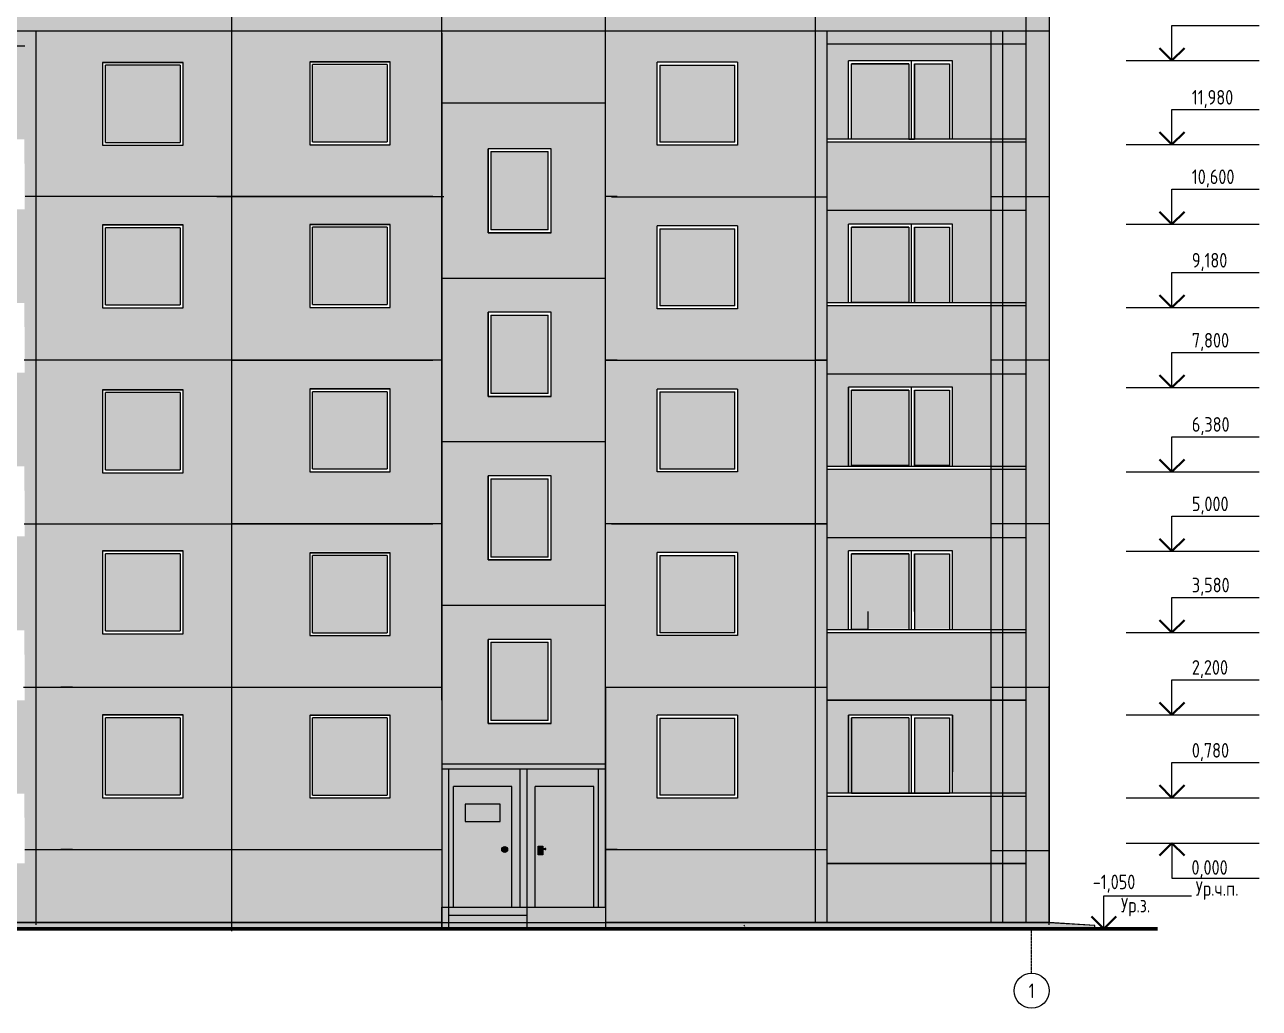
# Model space of a CAD drawing. Header units: millimetres. Extents: x 83035 to 329678, y -103769 to 22061.
# Drawn here: x 192997 to 214143, y -3575 to 13264 of the extents above; entities that cross this region are included whole.
import ezdxf

# ---------------------------------------------------------------- set-up
doc = ezdxf.new("R2010")
doc.units = ezdxf.units.MM
doc.header["$LTSCALE"] = 10
doc.linetypes.add('CENTER', pattern=[50.8, 31.75, -6.35, 6.35, -6.35])
for name, color, linetype, lineweight in [('Осевой', 4, 'CENTER', 30), ('Основной', 5, 'Continuous', 60), ('Отмывка', 5, 'Continuous', 20), ('Размерный', 3, 'Continuous', 30), ('Разрез', 5, 'Continuous', 40), ('Разрез тонкий', 5, 'Continuous', 20), ('Символьный', 3, 'Continuous', 30), ('Текст разрез', 244, 'Continuous', 20), ('Фасад', 5, 'Continuous', 20)]:
    doc.layers.add(name, color=color, linetype=linetype, lineweight=lineweight)
doc.styles.add('2.5', font='', dxfattribs={"height": 250})
doc.styles.add('big 3.5', font='', dxfattribs={"height": 125})
doc.styles.get('2.5').set_extended_font_data('GOST type A')
doc.styles.get('big 3.5').set_extended_font_data('GOST type A')

# ---------------------------------------------------------------- blocks, each defined once
blk = doc.blocks.new('134')
at = {"layer": 'Осевой', "color": 0, "lineweight": 20, "ltscale": 0.05}
blk.add_line((-159685, -5050), (-159685, -4297), dxfattribs=at)
at = {"layer": 'Размерный', "color": 0, "lineweight": 20, "ltscale": 0.5}
blk.add_circle((-159685, -5350), 300, dxfattribs=at)
at = {"layer": 'Символьный', "color": 0, "lineweight": 20, "ltscale": 0.5, "insert": (-159685, -5350), "char_height": 250, "width": 223.29, "attachment_point": 5, "style": '2.5'}
blk.add_mtext('1', dxfattribs=at)

msp = doc.modelspace()

# ---------------------------------------------------------------- hatches: boundary and pattern name
at = {"layer": 'Основной', "ltscale": 500, "true_color": 0xf6cf31}
h = msp.add_hatch(color=40, dxfattribs=at)
h.set_gradient(color1=(250, 201, 5), color2=(251, 217, 80), one_color=1, tint=0.65, name='INVCURVED')
h.paths.add_polyline_path([(191676.545, 14477.072), (191288.244, 14477.072), (191288.244, 14164.203), (191676.545, 14164.203)], flags=16)
h.paths.add_polyline_path([(193194.905, -2108.702), (189750.964, -2108.702), (189750.691, 15558.298), (193194.905, 15558.298)])
h.paths.add_polyline_path([(189952.546, -1094.333), (192997.656, -1094.333), (192991.632, 100.484), (192378.603, 100.484), (192378.603, 1439.289), (190598.603, 1439.289), (190598.603, 100.484), (189955.333, 100.484)], flags=16)
h.paths.add_polyline_path([(189952.546, 1698.737), (192997.656, 1698.737), (192991.632, 2893.554), (192378.603, 2893.554), (192378.603, 4232.358), (190598.603, 4232.358), (190598.603, 2893.554), (189955.333, 2893.554)], flags=16)
h.paths.add_polyline_path([(189952.546, 4505.667), (192997.656, 4505.667), (192991.632, 5700.484), (192378.603, 5700.484), (192378.603, 7039.289), (190598.603, 7039.289), (190598.603, 5700.484), (189955.333, 5700.484)], flags=16)
h.paths.add_polyline_path([(189952.546, 7305.667), (192997.656, 7305.667), (192991.632, 8500.484), (192378.603, 8500.484), (192378.603, 9839.289), (190598.603, 9839.289), (190598.603, 8500.484), (189955.333, 8500.484)], flags=16)
h.paths.add_polyline_path([(189952.546, 10104.524), (192997.656, 10104.524), (192991.632, 11299.341), (192378.603, 11299.341), (192378.603, 12638.145), (190598.603, 12638.145), (190598.603, 11299.341), (189955.333, 11299.341)], flags=16)
edge = h.paths.add_edge_path()
edge.add_line((189947.888, 10094.289), (193198.564, 10094.289))
h = msp.add_hatch(color=40, dxfattribs=at)
h.set_gradient(color1=(250, 201, 5), color2=(251, 217, 80), one_color=1, tint=0.65, name='INVCURVED')
h.paths.add_polyline_path([(195011.829, 14477.072), (194623.528, 14477.072), (194623.528, 14164.203), (195011.829, 14164.203)], flags=16)
h.paths.add_polyline_path([(192996.323, 15557.592), (196341.786, 15557.592), (196342.939, -2108.702), (192996.323, -2108.702)])
h.paths.add_polyline_path([(195708.88, 11198.852), (195708.88, 12618.852), (194328.88, 12618.852), (194328.88, 11198.852)], flags=16)
h.paths.add_polyline_path([(194328.88, 9837.454), (195708.88, 9837.454), (195708.88, 8417.454), (194328.88, 8417.454)], flags=16)
h.paths.add_polyline_path([(194328.88, 7014.364), (195708.88, 7014.364), (195708.88, 5594.364), (194328.88, 5594.364)], flags=16)
h.paths.add_polyline_path([(195708.88, 2836.555), (195708.88, 4256.555), (194328.88, 4256.555), (194328.88, 2836.555)], flags=16)
h.paths.add_polyline_path([(194328.88, 1447.638), (195708.88, 1447.638), (195708.88, 27.638), (194328.88, 27.638)], flags=16)
h = msp.add_hatch(color=40, dxfattribs=at)
h.set_gradient(color1=(250, 201, 5), color2=(251, 217, 80), one_color=1, tint=0.65, name='INVCURVED')
h.paths.add_polyline_path([(205237.09, 14477.072), (204848.789, 14477.072), (204848.789, 14164.203), (205237.09, 14164.203)], flags=16)
h.paths.add_polyline_path([(206742.939, -2108.702), (202942.939, -2108.702), (202942.939, 602.638), (200142.939, 602.638), (200142.939, 15557.022), (206742.939, 15550.211)])
h.paths.add_polyline_path([(205207.538, 23.815), (203827.538, 23.815), (203827.538, 1443.815), (205207.538, 1443.815)], flags=16)
h.paths.add_polyline_path([(202012.939, 1300.638), (202012.939, 2740.638), (200932.939, 2740.638), (200932.939, 1300.638)], flags=16)
h.paths.add_polyline_path([(205207.538, 2804.994), (203827.538, 2804.994), (203827.538, 4224.994), (205207.538, 4224.994)], flags=16)
h.paths.add_polyline_path([(202012.939, 4100.638), (200932.939, 4100.638), (200932.939, 5540.638), (202012.939, 5540.638)], flags=16)
h.paths.add_polyline_path([(205207.538, 5605.904), (203827.538, 5605.904), (203827.538, 7025.904), (205207.538, 7025.904)], flags=16)
h.paths.add_polyline_path([(202012.939, 6900.638), (202012.939, 8340.638), (200932.939, 8340.638), (200932.939, 6900.638)], flags=16)
h.paths.add_polyline_path([(205207.538, 8398.431), (203827.538, 8398.431), (203827.538, 9818.431), (205207.538, 9818.431)], flags=16)
h.paths.add_polyline_path([(202012.939, 9700.638), (200932.939, 9700.638), (200932.939, 11140.638), (202012.939, 11140.638)], flags=16)
h.paths.add_polyline_path([(205207.538, 11202.518), (203827.538, 11202.518), (203827.538, 12622.518), (205207.538, 12622.518)], flags=16)
h = msp.add_hatch(color=40, dxfattribs=at)
h.set_gradient(color1=(250, 201, 5), color2=(251, 217, 80), one_color=1, tint=0.65, name='INVCURVED')
h.paths.add_polyline_path([(208637.09, 14477.072), (208248.789, 14477.072), (208248.789, 14164.203), (208637.09, 14164.203)], flags=16)
h.paths.add_polyline_path([(210545.668, -2108.702), (206742.939, -2108.702), (206742.939, 15550.211), (210542.939, 15558.298)])
h.paths.add_polyline_path([(210141.615, -1099.362), (210141.615, 106.833), (208887.464, 106.833), (208887.464, 1445.638), (207107.464, 1445.638), (207107.464, 106.833), (206742.939, 106.833), (206742.939, -1099.362)], flags=16)
h.paths.add_polyline_path([(206741.615, 1700.638), (210141.615, 1700.638), (210141.615, 2906.833), (208887.464, 2914.878), (208887.464, 4253.683), (207107.464, 4253.683), (207107.464, 2907.45), (206742.939, 2906.833)])
h.paths.add_polyline_path([(206742.939, 4480.638), (210141.615, 4480.638), (210141.615, 5706.833), (208887.464, 5717.084), (208887.464, 7055.888), (207107.464, 7055.888), (207107.464, 5717.084), (206742.939, 5706.833)], flags=16)
h.paths.add_polyline_path([(206742.939, 7280.638), (210141.615, 7280.638), (210141.615, 8506.833), (208887.464, 8510.438), (208887.464, 9849.242), (207107.464, 9849.242), (207107.464, 8510.438), (206742.939, 8506.833)], flags=16)
h.paths.add_polyline_path([(206742.939, 10080.638), (210141.615, 10080.638), (210141.615, 11306.833), (208887.464, 11306.833), (208887.464, 12642.54), (207107.464, 12642.54), (207107.464, 11306.833), (206742.939, 11306.833)], flags=16)
edge = h.paths.add_edge_path()
edge.add_line((210542.939, -2146.362), (210542.939, -859.362))
at = {"layer": 'Основной', "ltscale": 500}
h = msp.add_hatch(color=0, dxfattribs=at)
h.set_gradient(color1=(105, 56, 33), color2=(116, 62, 37), one_color=1, tint=0.3)
h.paths.add_polyline_path([(206738.497, 13156.476), (210137.173, 13156.476), (210137.173, 12938.298), (206738.497, 12938.298)])
h = msp.add_hatch(color=0, dxfattribs=at)
h.set_gradient(color1=(105, 56, 33), color2=(116, 62, 37), one_color=1, tint=0.3)
h.paths.add_polyline_path([(206742.939, 11243.369), (210141.615, 11243.369), (210141.615, 10093.368), (206742.939, 10093.368)])
h = msp.add_hatch(color=0, dxfattribs=at)
h.set_gradient(color1=(105, 56, 33), color2=(116, 62, 37), one_color=1, tint=0.3)
h.paths.add_polyline_path([(206742.939, 8441.39), (210141.615, 8441.39), (210141.615, 7291.389), (206742.939, 7291.389)])
h = msp.add_hatch(color=0, dxfattribs=at)
h.set_gradient(color1=(105, 56, 33), color2=(116, 62, 37), one_color=1, tint=0.3)
h.paths.add_polyline_path([(206742.939, 5643.319), (210141.615, 5643.319), (210141.615, 4493.317), (206742.939, 4493.317)])
h = msp.add_hatch(color=0, dxfattribs=at)
h.set_gradient(color1=(105, 56, 33), color2=(116, 62, 37), one_color=1, tint=0.3)
h.paths.add_polyline_path([(206742.939, 2844.519), (210141.615, 2844.519), (210141.615, 1694.517), (206742.939, 1694.517)])
h = msp.add_hatch(color=0, dxfattribs=at)
h.set_gradient(color1=(105, 56, 33), color2=(116, 62, 37), one_color=1, tint=0.3)
h.paths.add_polyline_path([(206742.939, 50.639), (210141.615, 50.639), (210141.615, -1099.362), (206742.939, -1099.362)])
at = {"layer": 'Фасад', "ltscale": 500, "true_color": 0xf6cf31}
h = msp.add_hatch(color=40, dxfattribs=at)
h.set_gradient(color1=(250, 201, 5), color2=(251, 217, 80), one_color=1, tint=0.65, name='INVCURVED')
h.paths.add_polyline_path([(197844.758, 14494.645), (198233.06, 14494.645), (198233.06, 14181.776), (197844.758, 14181.776)], flags=16)
h.paths.add_polyline_path([(196338.909, -2128.789), (200138.909, -2128.789), (200138.909, 15538.211), (196338.909, 15537.909)])
h.paths.add_polyline_path([(197874.311, 41.388), (199254.311, 41.388), (199254.311, 1461.388), (197874.311, 1461.388)], flags=16)
h.paths.add_polyline_path([(197874.311, 2822.567), (199254.311, 2822.567), (199254.311, 4242.567), (197874.311, 4242.567)], flags=16)
h.paths.add_polyline_path([(197874.311, 5623.477), (199254.311, 5623.477), (199254.311, 7043.477), (197874.311, 7043.477)], flags=16)
h.paths.add_polyline_path([(197874.311, 8416.005), (199254.311, 8416.005), (199254.311, 9836.005), (197874.311, 9836.005)], flags=16)
h.paths.add_polyline_path([(197874.311, 11220.091), (199254.311, 11220.091), (199254.311, 12640.091), (197874.311, 12640.091)], flags=16)
at = {"layer": 'Фасад', "ltscale": 500}
h = msp.add_hatch(color=0, dxfattribs=at)
h.set_gradient(color1=(250, 201, 5), color2=(190, 153, 4), rotation=150, centered=1, one_color=1, tint=0.38)
h.paths.add_polyline_path([(193196.083, 13156.476), (193196.083, -2108.757), (194195.982, -2109.016), (194198.396, 12152.642)])
h = msp.add_hatch(color=0, dxfattribs=at)
h.set_gradient(color1=(250, 201, 5), color2=(251, 217, 80), one_color=1, tint=0.65)
h.paths.add_polyline_path([(210542.939, -2108.702), (209550.788, -2107.561), (209550.788, 13156.476), (210541.496, 13156.476)])
h = msp.add_hatch(color=0, dxfattribs=at)
h.set_gradient(color1=(250, 201, 5), color2=(190, 153, 4), rotation=150, centered=1, one_color=1, tint=0.38)
h.paths.add_polyline_path([(209750.788, 13150.56), (210542.145, 12343.672), (210542.939, -2108.702), (209750.788, -2108.702)])
h = msp.add_hatch(color=0, dxfattribs=at)
h.set_gradient(color1=(250, 201, 5), color2=(190, 153, 4), rotation=150, centered=1, one_color=1, tint=0.38)
h.paths.add_polyline_path([(206742.939, 11311.19), (206742.939, 12904.994), (210141.615, 12904.994), (210141.615, 11676.479), (208887.464, 11676.479), (208887.464, 12649.994), (207107.464, 12649.994), (207107.464, 11311.19)])
h = msp.add_hatch(color=0, dxfattribs=at)
h.set_gradient(color1=(4, 202, 251), color2=(79, 218, 252), one_color=1, tint=0.65)
h.paths.add_polyline_path([(194372.6, 11256.873), (195652.6, 11256.873), (195652.6, 12576.873), (194372.6, 12576.873)])
h = msp.add_hatch(color=0, dxfattribs=at)
h.set_gradient(color1=(4, 202, 251), color2=(79, 218, 252), one_color=1, tint=0.65)
h.paths.add_polyline_path([(197928.084, 11249.599), (199208.084, 11249.599), (199208.084, 12569.599), (197928.084, 12569.599)])
h = msp.add_hatch(color=0, dxfattribs=at)
h.set_gradient(color1=(4, 202, 251), color2=(79, 218, 252), one_color=1, tint=0.65)
h.paths.add_polyline_path([(203877.538, 12572.088), (205157.538, 12572.088), (205157.538, 11252.088), (203877.538, 11252.088)])
h = msp.add_hatch(color=0, dxfattribs=at)
h.set_gradient(color1=(4, 202, 251), color2=(2, 117, 146), rotation=180, one_color=1, tint=0.29)
h.paths.add_polyline_path([(208837.464, 11606.073), (208237.464, 11606.073), (208237.464, 12593.545), (208837.464, 12593.545)])
h.paths.add_polyline_path([(208137.464, 12593.545), (208137.464, 11606.073), (207439.037, 11606.073), (207439.037, 11296.695), (207157.464, 11296.695), (207157.464, 12593.545)])
h = msp.add_hatch(color=0, dxfattribs=at)
h.set_gradient(color1=(4, 202, 251), color2=(79, 218, 252), one_color=1, tint=0.65)
h.paths.add_polyline_path([(208237.464, 12592.972), (208837.464, 12592.972), (208837.464, 11304.168), (208237.464, 11304.168)])
h.paths.add_polyline_path([(208137.464, 12592.972), (208137.464, 11304.168), (207157.464, 11304.168), (207157.464, 12592.972)])
h = msp.add_hatch(color=0, dxfattribs=at)
h.set_gradient(color1=(4, 202, 251), color2=(79, 218, 252), one_color=1, tint=0.65)
h.paths.add_polyline_path([(200982.939, 11092.45), (201962.939, 11092.45), (201962.939, 9752.45), (200982.939, 9752.45)])
h = msp.add_hatch(color=0, dxfattribs=at)
h.set_gradient(color1=(250, 201, 5), color2=(190, 153, 4), rotation=150, centered=1, one_color=1, tint=0.38)
h.paths.add_polyline_path([(206742.939, 8508.282), (206742.939, 10102.087), (210141.615, 10102.087), (210141.615, 8873.571), (208887.464, 8873.571), (208887.464, 9847.087), (207107.464, 9847.087), (207107.464, 8508.282)])
h = msp.add_hatch(color=0, dxfattribs=at)
h.set_gradient(color1=(4, 202, 251), color2=(79, 218, 252), one_color=1, tint=0.65)
h.paths.add_polyline_path([(194372.6, 8473.318), (195652.6, 8473.318), (195652.6, 9793.318), (194372.6, 9793.318)])
h = msp.add_hatch(color=0, dxfattribs=at)
h.set_gradient(color1=(4, 202, 251), color2=(79, 218, 252), one_color=1, tint=0.65)
h.paths.add_polyline_path([(197928.084, 8478.461), (199208.084, 8478.461), (199208.084, 9798.461), (197928.084, 9798.461)])
h = msp.add_hatch(color=0, dxfattribs=at)
h.set_gradient(color1=(4, 202, 251), color2=(79, 218, 252), one_color=1, tint=0.65)
h.paths.add_polyline_path([(203877.538, 9775.272), (205157.538, 9775.272), (205157.538, 8455.272), (203877.538, 8455.272)])
h = msp.add_hatch(color=0, dxfattribs=at)
h.set_gradient(color1=(4, 202, 251), color2=(2, 117, 146), rotation=180, one_color=1, tint=0.29)
h.paths.add_polyline_path([(208837.464, 8819.048), (208237.464, 8819.048), (208237.464, 9806.52), (208837.464, 9806.52)])
h.paths.add_polyline_path([(208137.464, 9806.52), (208137.464, 8819.048), (207439.037, 8819.048), (207439.037, 8509.671), (207157.464, 8509.671), (207157.464, 9806.52)])
h = msp.add_hatch(color=0, dxfattribs=at)
h.set_gradient(color1=(4, 202, 251), color2=(79, 218, 252), one_color=1, tint=0.65)
h.paths.add_polyline_path([(208237.464, 9793.892), (208837.464, 9793.892), (208837.464, 8505.087), (208237.464, 8505.087)])
h.paths.add_polyline_path([(208137.464, 9793.892), (208137.464, 8505.087), (207157.464, 8505.087), (207157.464, 9793.892)])
h = msp.add_hatch(color=0, dxfattribs=at)
h.set_gradient(color1=(4, 202, 251), color2=(79, 218, 252), one_color=1, tint=0.65)
h.paths.add_polyline_path([(200982.939, 8298.278), (201962.939, 8298.278), (201962.939, 6958.278), (200982.939, 6958.278)])
h = msp.add_hatch(color=0, dxfattribs=at)
h.set_gradient(color1=(250, 201, 5), color2=(190, 153, 4), rotation=150, centered=1, one_color=1, tint=0.38)
h.paths.add_polyline_path([(206742.939, 5717.089), (206742.939, 7310.893), (210141.615, 7310.893), (210141.615, 6082.378), (208887.464, 6082.378), (208887.464, 7055.893), (207107.464, 7055.893), (207107.464, 5717.089)])
h = msp.add_hatch(color=0, dxfattribs=at)
h.set_gradient(color1=(4, 202, 251), color2=(79, 218, 252), one_color=1, tint=0.65)
h.paths.add_polyline_path([(197928.084, 5666.131), (199208.084, 5666.131), (199208.084, 6986.131), (197928.084, 6986.131)])
h = msp.add_hatch(color=0, dxfattribs=at)
h.set_gradient(color1=(4, 202, 251), color2=(79, 218, 252), one_color=1, tint=0.65)
h.paths.add_polyline_path([(208237.464, 7005.713), (208837.464, 7005.713), (208837.464, 5716.909), (208237.464, 5716.909)])
h.paths.add_polyline_path([(208137.464, 7005.713), (208137.464, 5716.909), (207157.464, 5716.909), (207157.464, 7005.713)])
h = msp.add_hatch(color=0, dxfattribs=at)
h.set_gradient(color1=(4, 202, 251), color2=(2, 117, 146), rotation=180, one_color=1, tint=0.29)
h.paths.add_polyline_path([(208837.464, 6018.185), (208237.464, 6018.185), (208237.464, 7005.657), (208837.464, 7005.657)])
h.paths.add_polyline_path([(208137.464, 7005.657), (208137.464, 6018.185), (207439.037, 6018.185), (207439.037, 5708.808), (207157.464, 5708.808), (207157.464, 7005.657)])
h = msp.add_hatch(color=0, dxfattribs=at)
h.set_gradient(color1=(4, 202, 251), color2=(79, 218, 252), one_color=1, tint=0.65)
h.paths.add_polyline_path([(194372.6, 5639.576), (195652.6, 5639.576), (195652.6, 6959.576), (194372.6, 6959.576)])
h = msp.add_hatch(color=0, dxfattribs=at)
h.set_gradient(color1=(4, 202, 251), color2=(79, 218, 252), one_color=1, tint=0.65)
h.paths.add_polyline_path([(203877.538, 6970.823), (205157.538, 6970.823), (205157.538, 5650.823), (203877.538, 5650.823)])
h = msp.add_hatch(color=0, dxfattribs=at)
h.set_gradient(color1=(4, 202, 251), color2=(79, 218, 252), one_color=1, tint=0.65)
h.paths.add_polyline_path([(200982.939, 5497.091), (201962.939, 5497.091), (201962.939, 4157.091), (200982.939, 4157.091)])
h = msp.add_hatch(color=0, dxfattribs=at)
h.set_gradient(color1=(250, 201, 5), color2=(190, 153, 4), rotation=150, centered=1, one_color=1, tint=0.38)
h.paths.add_polyline_path([(206742.939, 2917.614), (206742.939, 4511.419), (210141.615, 4511.419), (210141.615, 3282.903), (208887.464, 3282.903), (208887.464, 4256.419), (207107.464, 4256.419), (207107.464, 2917.614)])
h = msp.add_hatch(color=0, dxfattribs=at)
h.set_gradient(color1=(4, 202, 251), color2=(79, 218, 252), one_color=1, tint=0.65)
h.paths.add_polyline_path([(194372.6, 2892.547), (195652.6, 2892.547), (195652.6, 4212.547), (194372.6, 4212.547)])
h = msp.add_hatch(color=0, dxfattribs=at)
h.set_gradient(color1=(4, 202, 251), color2=(79, 218, 252), one_color=1, tint=0.65)
h.paths.add_polyline_path([(197928.084, 2855.58), (199208.084, 2855.58), (199208.084, 4175.58), (197928.084, 4175.58)])
h = msp.add_hatch(color=0, dxfattribs=at)
h.set_gradient(color1=(4, 202, 251), color2=(79, 218, 252), one_color=1, tint=0.65)
h.paths.add_polyline_path([(203877.538, 4173.491), (205157.538, 4173.491), (205157.538, 2853.491), (203877.538, 2853.491)])
h = msp.add_hatch(color=0, dxfattribs=at)
h.set_gradient(color1=(4, 202, 251), color2=(79, 218, 252), one_color=1, tint=0.65)
h.paths.add_polyline_path([(208237.464, 4210.111), (208837.464, 4210.111), (208837.464, 2921.307), (208237.464, 2921.307)])
h.paths.add_polyline_path([(208137.464, 4210.111), (208137.464, 2921.307), (207157.464, 2921.307), (207157.464, 4210.111)])
h = msp.add_hatch(color=0, dxfattribs=at)
h.set_gradient(color1=(4, 202, 251), color2=(2, 117, 146), rotation=180, one_color=1, tint=0.29)
h.paths.add_polyline_path([(208837.464, 3216.211), (208237.464, 3216.211), (208237.464, 4203.683), (208837.464, 4203.683)])
h.paths.add_polyline_path([(208137.464, 4203.683), (208137.464, 3216.211), (207439.037, 3216.211), (207439.037, 2906.833), (207157.464, 2906.833), (207157.464, 4203.683)])
h = msp.add_hatch(color=0, dxfattribs=at)
h.set_gradient(color1=(4, 202, 251), color2=(79, 218, 252), one_color=1, tint=0.65)
h.paths.add_polyline_path([(200982.939, 2690.638), (201962.939, 2690.638), (201962.939, 1350.638), (200982.939, 1350.638)])
h = msp.add_hatch(color=0, dxfattribs=at)
h.set_gradient(color1=(250, 201, 5), color2=(190, 153, 4), rotation=150, centered=1, one_color=1, tint=0.38)
h.paths.add_polyline_path([(206742.939, 106.833), (206742.939, 1700.638), (210141.615, 1700.638), (210141.615, 472.122), (208887.464, 472.122), (208887.464, 1445.638), (207107.464, 1445.638), (207107.464, 106.833)])
h = msp.add_hatch(color=0, dxfattribs=at)
h.set_gradient(color1=(4, 202, 251), color2=(79, 218, 252), one_color=1, tint=0.65)
h.paths.add_polyline_path([(194372.6, 75.638), (195652.6, 75.638), (195652.6, 1395.638), (194372.6, 1395.638)])
h = msp.add_hatch(color=0, dxfattribs=at)
h.set_gradient(color1=(4, 202, 251), color2=(79, 218, 252), one_color=1, tint=0.65)
h.paths.add_polyline_path([(197928.084, 75.638), (199208.084, 75.638), (199208.084, 1395.638), (197928.084, 1395.638)])
h = msp.add_hatch(color=0, dxfattribs=at)
h.set_gradient(color1=(4, 202, 251), color2=(79, 218, 252), one_color=1, tint=0.65)
h.paths.add_polyline_path([(203877.538, 1393.815), (205157.538, 1393.815), (205157.538, 73.815), (203877.538, 73.815)])
h = msp.add_hatch(color=0, dxfattribs=at)
h.set_gradient(color1=(4, 202, 251), color2=(2, 117, 146), rotation=180, one_color=1, tint=0.29)
h.paths.add_polyline_path([(208837.464, 417.391), (208237.464, 417.391), (208237.464, 1404.863), (208837.464, 1404.863)])
h.paths.add_polyline_path([(208137.464, 1404.863), (208137.464, 417.391), (207439.037, 417.391), (207439.037, 108.013), (207157.464, 108.013), (207157.464, 1404.863)])
h = msp.add_hatch(color=0, dxfattribs=at)
h.set_gradient(color1=(4, 202, 251), color2=(79, 218, 252), one_color=1, tint=0.65)
h.paths.add_polyline_path([(208237.464, 1395.638), (208837.464, 1395.638), (208837.464, 106.833), (208237.464, 106.833)])
h.paths.add_polyline_path([(208137.464, 1395.638), (208137.464, 106.833), (207157.464, 106.833), (207157.464, 1395.638)])
h = msp.add_hatch(color=0, dxfattribs=at)
h.set_gradient(color1=(252, 117, 110), color2=(245, 17, 5), rotation=150, centered=1, one_color=1, tint=0.49)
h.paths.add_polyline_path([(200139.442, 597.37), (202939.331, 597.37), (202939.331, -1854.63), (202739.331, -1854.63), (202739.331, 215.37), (201739.331, 215.37), (201739.331, -1854.63), (201339.331, -1854.63), (201339.331, 215.37), (200339.331, 215.37), (200339.331, -1854.63), (200139.331, -1854.63)])
h = msp.add_hatch(color=0, dxfattribs=at)
h.set_gradient(color1=(250, 201, 5), color2=(190, 153, 4), rotation=150, centered=1, one_color=1, tint=0.38)
h.paths.add_polyline_path([(202933.825, 597.414), (203899.819, -379.035), (203899.819, -2151.586), (202933.825, -2151.586)])
h = msp.add_hatch(color=0, dxfattribs=at)
h.set_gradient(color1=(160, 11, 3), color2=(190, 13, 4), rotation=150, centered=1, one_color=1, tint=0.38)
h.paths.add_polyline_path([(201340.701, 212.407), (201340.701, -1857.593), (200340.701, -1857.593), (200340.701, 212.407)])
edge = h.paths.add_edge_path()
edge.add_line((200340.701, 212.407), (201340.701, 212.407))
h = msp.add_hatch(color=0, dxfattribs=at)
h.set_gradient(color1=(160, 11, 3), color2=(190, 13, 4), rotation=150, centered=1, one_color=1, tint=0.38)
h.paths.add_polyline_path([(202736.811, 217.877), (202736.811, -1852.123), (201736.811, -1852.123), (201736.811, 217.877)])
edge = h.paths.add_edge_path()
edge.add_line((201736.811, 217.877), (202736.811, 217.877))
at = {"layer": 'Фасад'}
h = msp.add_hatch(color=0, dxfattribs=at)
h.set_gradient(color1=(181, 186, 181), color2=(181, 186, 181), one_color=1, tint=0.72)
h.paths.add_polyline_path([(201168.107, -857.746, -1), (201268.107, -857.746, -1)])
h = msp.add_hatch(color=0, dxfattribs=at)
h.set_gradient(color1=(181, 186, 181), color2=(181, 186, 181), one_color=1, tint=0.72)
h.paths.add_polyline_path([(201830.939, -914.693), (201830.939, -926.061), (201834.939, -926.061), (201834.939, -914.693, 4.159956629)], flags=16)
h.paths.add_polyline_path([(201792.939, -799.362), (201872.939, -799.362), (201872.939, -837.976), (201815.742, -837.976, 0.414213562), (201810.742, -842.976), (201810.742, -852.746, 0.414213562), (201815.742, -857.746), (201872.939, -857.746), (201872.939, -949.362), (201792.939, -949.362)])
at = {"layer": 'Фасад', "ltscale": 500}
h = msp.add_hatch(color=0, dxfattribs=at)
h.set_gradient(color1=(250, 201, 5), color2=(190, 153, 4), rotation=150, centered=1, one_color=1, tint=0.38)
h.paths.add_polyline_path([(206742.939, -1099.362), (210141.615, -1099.362), (210141.615, -2108.702), (206742.939, -2108.702)])
h = msp.add_hatch(color=0, dxfattribs=at)
h.set_gradient(color1=(178, 177, 169), color2=(103, 101, 91), rotation=150, centered=1, one_color=1, tint=0.38)
h.paths.add_polyline_path([(200142.939, -1842.427), (202942.939, -1849.362), (202942.939, -2216.702), (200142.939, -2216.702)])
h = msp.add_hatch(color=0, dxfattribs=at)
h.set_gradient(color1=(130, 129, 125), color2=(99, 98, 95), rotation=150, centered=1, one_color=1, tint=0.38)
h.paths.add_polyline_path([(179533.493, -2108.702), (179533.493, -2216.702), (200142.939, -2216.702), (200142.939, -2108.702)])
h = msp.add_hatch(color=0, dxfattribs=at)
h.set_gradient(color1=(130, 129, 125), color2=(99, 98, 95), rotation=150, centered=1, one_color=1, tint=0.38)
h.paths.add_polyline_path([(211325.88, -2160.304), (210546.061, -2108.702), (202942.939, -2108.702), (202942.939, -2216.702), (211325.88, -2202.445)])

# ---------------------------------------------------------------- linework, layer by layer
at = {"layer": 'Основной', "color": 0}
msp.add_line((212399.109, -2216.702), (186833.493, -2216.702), dxfattribs=at)
at = {"layer": 'Отмывка', "color": 0}
msp.add_line((202942.939, 520.638), (200142.939, 520.638), dxfattribs=at)
at = {"layer": 'Разрез тонкий', "color": 0, "ltscale": 500}
msp.add_line((211481.103, -1650.092), (212981.103, -1650.092), dxfattribs=at)
at = {"layer": 'Символьный', "color": 0, "lineweight": 20}
for p, q in [((212646.969, 12649.912), (212646.969, 13249.912)), ((212646.969, 13249.912), (214142.908, 13249.912)), ((211862.846, 12649.912), (214142.908, 12649.912)), ((212646.969, 11209.912), (212646.969, 11809.912)), ((212646.969, 11809.912), (214142.908, 11809.912)), ((211862.846, 11209.912), (214142.908, 11209.912)), ((212646.969, 9849.909), (212646.969, 10449.909)), ((212646.969, 10449.909), (214142.908, 10449.909)), ((211862.846, 9849.909), (214142.908, 9849.909)), ((212646.969, 8419.909), (212646.969, 9019.909)), ((212646.969, 9019.909), (214142.908, 9019.909)), ((211862.846, 8419.909), (214142.908, 8419.909)), ((212646.969, 7049.905), (212646.969, 7649.905)), ((212646.969, 7649.905), (214142.908, 7649.905)), ((211862.846, 7049.905), (214142.908, 7049.905)), ((212646.969, 5609.905), (212646.969, 6209.905)), ((212646.969, 6209.905), (214142.908, 6209.905)), ((211862.846, 5609.905), (214142.908, 5609.905)), ((212646.969, 4249.91), (212646.969, 4849.91)), ((212646.969, 4849.91), (214142.908, 4849.91)), ((211862.846, 4249.91), (214142.908, 4249.91)), ((212646.969, 2859.91), (212646.969, 3459.91)), ((212646.969, 3459.91), (214142.908, 3459.91)), ((211862.846, 2859.91), (214142.908, 2859.91)), ((212646.969, 1449.91), (212646.969, 2049.91)), ((212646.969, 2049.91), (214142.908, 2049.91)), ((211862.846, 1449.91), (214142.908, 1449.91)), ((212646.969, 29.91), (212646.969, 629.91)), ((212646.969, 629.91), (214142.908, 629.91)), ((211862.846, 29.91), (214142.908, 29.91)), ((211862.846, -750.092), (214142.908, -750.092)), ((212646.969, -750.092), (212646.969, -1350.092)), ((212646.969, -1350.092), (214142.908, -1350.092)), ((211481.103, -2215.559), (211481.103, -1650.092))]:
    msp.add_line(p, q, dxfattribs=at)
at = {"layer": 'Символьный', "color": 0, "lineweight": 40}
for p, q in [((212646.969, 12649.912), (212434.837, 12862.044)), ((212646.969, 12649.912), (212859.101, 12862.044)), ((212646.969, 11209.912), (212434.837, 11422.044)), ((212646.969, 11209.912), (212859.101, 11422.044)), ((212646.969, 9849.909), (212434.837, 10062.041)), ((212646.969, 9849.909), (212859.101, 10062.041)), ((212646.969, 8419.909), (212434.837, 8632.041)), ((212646.969, 8419.909), (212859.101, 8632.041)), ((212646.969, 7049.905), (212434.837, 7262.037)), ((212646.969, 7049.905), (212859.101, 7262.037)), ((212646.969, 5609.905), (212434.837, 5822.037)), ((212646.969, 5609.905), (212859.101, 5822.037)), ((212646.969, 4249.91), (212434.837, 4462.042)), ((212646.969, 4249.91), (212859.101, 4462.042)), ((212646.969, 2859.91), (212434.837, 3072.042)), ((212646.969, 2859.91), (212859.101, 3072.042)), ((212646.969, 1449.91), (212434.837, 1662.042)), ((212646.969, 1449.91), (212859.101, 1662.042)), ((212646.969, 29.91), (212434.837, 242.042)), ((212646.969, 29.91), (212859.101, 242.042)), ((212646.969, -750.092), (212434.837, -962.224)), ((212646.969, -750.092), (212859.101, -962.224)), ((211481.103, -2217.015), (211268.971, -2004.883)), ((211481.103, -2217.015), (211693.235, -2004.883))]:
    msp.add_line(p, q, dxfattribs=at)
at = {"layer": 'Фасад', "color": 0}
for p, q in [((196543.925, 13122.638), (196543.925, 15639.66)), ((196543.925, 13122.638), (196543.925, 15639.66)), ((200142.939, 13120.638), (200142.939, 15557.022)), ((202942.939, 13120.638), (202942.939, 15520.638)), ((206542.939, 11306.833), (206542.939, 15519.22)), ((210542.939, 15559.042), (210542.939, 13120.638)), ((169146.822, 13156.476), (210541.496, 13156.476)), ((196542.939, 4720.638), (196542.939, 13116.154)), ((196543.925, -2252.362), (196543.925, 13122.638)), ((200142.939, 11306.833), (200142.939, 13120.638)), ((202942.939, 10320.638), (202942.939, 13120.638)), ((206742.939, -2108.702), (206742.939, 13156.476)), ((210141.615, 12932.047), (206741.615, 12932.047)), ((192999.179, 12894.289), (189955.25, 12894.289)), ((194328.88, 12618.852), (194328.88, 11198.852)), ((194328.88, 12618.852), (195708.88, 12618.852)), ((194378.88, 11248.852), (194378.88, 12568.852)), ((195658.88, 12568.852), (194378.88, 12568.852)), ((195658.88, 12568.852), (195658.88, 11248.852)), ((195708.88, 11198.852), (195708.88, 12618.852)), ((197878.084, 12629.554), (197878.084, 11209.554)), ((197878.084, 12629.554), (199258.084, 12629.554)), ((197928.084, 11259.554), (197928.084, 12579.554)), ((199208.084, 12579.554), (197928.084, 12579.554)), ((199208.084, 12579.554), (199208.084, 11259.554)), ((199258.084, 11209.554), (199258.084, 12629.554)), ((203827.538, 11202.518), (203827.538, 12622.518)), ((205207.538, 12622.518), (203827.538, 12622.518)), ((203877.538, 12572.518), (205157.538, 12572.518)), ((203877.538, 12572.518), (203877.538, 11252.518)), ((205157.538, 11252.518), (205157.538, 12572.518)), ((205207.538, 12622.518), (205207.538, 11202.518)), ((207107.464, 11303.736), (207107.464, 12642.54)), ((208887.464, 12642.54), (207107.464, 12642.54)), ((207157.464, 11303.736), (207157.464, 12592.54)), ((208137.464, 12592.54), (207157.464, 12592.54)), ((208137.464, 12592.54), (208137.464, 11303.736)), ((208187.464, 11408.736), (208187.464, 12642.54)), ((208187.464, 11303.736), (208187.464, 12642.54)), ((208237.464, 12592.54), (208837.464, 12592.54)), ((208237.464, 12592.54), (208237.464, 11303.736)), ((208837.464, 12592.54), (208837.464, 11303.736)), ((208887.464, 11303.736), (208887.464, 12642.54)), ((201742.939, 11920.638), (200142.939, 11920.638)), ((202942.939, 11920.638), (201742.939, 11920.638)), ((194378.88, 11248.852), (195658.88, 11248.852)), ((197878.084, 11209.554), (199258.084, 11209.554)), ((197928.084, 11259.554), (199208.084, 11259.554)), ((200142.939, 10100.638), (200142.939, 11306.833)), ((205157.538, 11252.518), (203877.538, 11252.518)), ((206542.939, 10100.638), (206542.939, 11306.833)), ((206741.615, 11306.833), (210141.615, 11306.833)), ((210141.615, 11250.639), (206741.615, 11250.639)), ((194328.88, 11198.852), (195708.88, 11198.852)), ((202012.939, 11140.638), (200932.939, 11140.638)), ((200932.939, 9700.638), (200932.939, 11140.638)), ((200982.939, 11090.638), (200982.939, 9750.638)), ((200982.939, 11090.638), (201962.939, 11090.638)), ((201962.939, 9750.638), (201962.939, 11090.638)), ((202012.939, 9700.638), (202012.939, 11140.638)), ((205207.538, 11202.518), (203827.538, 11202.518)), ((196288.293, 10320.638), (200173.099, 10320.638)), ((200142.939, 8506.833), (200142.939, 10320.638)), ((203142.939, 10320.638), (202942.939, 10320.638)), ((202942.939, 7520.638), (202942.939, 10320.638)), ((206542.939, 8506.833), (206542.939, 10320.638)), ((206742.939, 7520.638), (206742.939, 10320.638)), ((210141.615, 10080.638), (206741.615, 10080.638)), ((194328.88, 9837.454), (194328.88, 8417.454)), ((194328.88, 9837.454), (195708.88, 9837.454)), ((194378.88, 8467.454), (194378.88, 9787.454)), ((195658.88, 9787.454), (194378.88, 9787.454)), ((195658.88, 9787.454), (195658.88, 8467.454)), ((195708.88, 8417.454), (195708.88, 9837.454)), ((197878.084, 9844.73), (197878.084, 8424.73)), ((197878.084, 9844.73), (199258.084, 9844.73)), ((197928.084, 8474.73), (197928.084, 9794.73)), ((199208.084, 9794.73), (197928.084, 9794.73)), ((199208.084, 9794.73), (199208.084, 8474.73)), ((199258.084, 8424.73), (199258.084, 9844.73)), ((201962.939, 9750.638), (200982.939, 9750.638)), ((203827.538, 8398.431), (203827.538, 9818.431)), ((205207.538, 9818.431), (203827.538, 9818.431)), ((203877.538, 9768.431), (205157.538, 9768.431)), ((203877.538, 9768.431), (203877.538, 8448.431)), ((205157.538, 8448.431), (205157.538, 9768.431)), ((205207.538, 9818.431), (205207.538, 8398.431)), ((207107.464, 8510.438), (207107.464, 9849.242)), ((208887.464, 9849.242), (207107.464, 9849.242)), ((207157.464, 8510.438), (207157.464, 9799.242)), ((208137.464, 9799.242), (207157.464, 9799.242)), ((208137.464, 9799.242), (208137.464, 8510.438)), ((208187.464, 8615.438), (208187.464, 9849.242)), ((208187.464, 8510.438), (208187.464, 9849.242)), ((208237.464, 9799.242), (208837.464, 9799.242)), ((208237.464, 9799.242), (208237.464, 8510.438)), ((208837.464, 9799.242), (208837.464, 8510.438)), ((208887.464, 8510.438), (208887.464, 9849.242)), ((202012.939, 9700.638), (200932.939, 9700.638)), ((202942.939, 8920.638), (200142.939, 8920.638)), ((194378.88, 8467.454), (195658.88, 8467.454)), ((196542.939, 7300.638), (196542.939, 8506.833)), ((197928.084, 8474.73), (199208.084, 8474.73)), ((200142.939, 7300.638), (200142.939, 8506.833)), ((206542.939, 7300.638), (206542.939, 8506.833)), ((206741.615, 8506.833), (210141.615, 8506.833)), ((194328.88, 8417.454), (195708.88, 8417.454)), ((197878.084, 8424.73), (199258.084, 8424.73)), ((202012.939, 8340.638), (200932.939, 8340.638)), ((200932.939, 6900.638), (200932.939, 8340.638)), ((200982.939, 8290.638), (200982.939, 6950.638)), ((200982.939, 8290.638), (201962.939, 8290.638)), ((201962.939, 8290.638), (201962.939, 8290.638)), ((201962.939, 6950.638), (201962.939, 8290.638)), ((202012.939, 6900.638), (202012.939, 8340.638)), ((205207.538, 8398.431), (203827.538, 8398.431)), ((205157.538, 8448.431), (203877.538, 8448.431)), ((210141.615, 8450.639), (206741.615, 8450.639)), ((196540.452, 7520.638), (199988.293, 7520.638)), ((196542.939, 5706.833), (196542.939, 7520.638)), ((200142.939, 7520.638), (199942.939, 7520.638)), ((200142.939, 5706.833), (200142.939, 7520.638)), ((203142.939, 7520.638), (202942.939, 7520.638)), ((202942.939, 4720.638), (202942.939, 7520.638)), ((206742.939, 7520.638), (206542.939, 7520.638)), ((206542.939, 5706.833), (206542.939, 7520.638)), ((206742.939, 4720.638), (206742.939, 7520.638)), ((210141.615, 7280.638), (206741.615, 7280.638)), ((194328.88, 7014.364), (194328.88, 5594.364)), ((194328.88, 7014.364), (195708.88, 7014.364)), ((195708.88, 5594.364), (195708.88, 7014.364)), ((197878.084, 7031.136), (197878.084, 5611.136)), ((197878.084, 7031.136), (199258.084, 7031.136)), ((197928.084, 5661.136), (197928.084, 6981.136)), ((199208.084, 6981.136), (197928.084, 6981.136)), ((199208.084, 6981.136), (199208.084, 5661.136)), ((199258.084, 5611.136), (199258.084, 7031.136)), ((203827.538, 5605.904), (203827.538, 7025.904)), ((205207.538, 7025.904), (203827.538, 7025.904)), ((205207.538, 7025.904), (205207.538, 5605.904)), ((207107.464, 5717.084), (207107.464, 7055.888)), ((208887.464, 7055.888), (207107.464, 7055.888)), ((207157.464, 5717.084), (207157.464, 7005.888)), ((208137.464, 7005.888), (207157.464, 7005.888)), ((208137.464, 7005.888), (208137.464, 5717.084)), ((208187.464, 5822.084), (208187.464, 7055.888)), ((208187.464, 5717.084), (208187.464, 7055.888)), ((208237.464, 7005.888), (208837.464, 7005.888)), ((208237.464, 7005.888), (208237.464, 5717.084)), ((208837.464, 7005.888), (208837.464, 5717.084)), ((208887.464, 5717.084), (208887.464, 7055.888)), ((194378.88, 5644.364), (194378.88, 6964.364)), ((195658.88, 6964.364), (194378.88, 6964.364)), ((195658.88, 6964.364), (195658.88, 5644.364)), ((202012.939, 6900.638), (200932.939, 6900.638)), ((201962.939, 6950.638), (200982.939, 6950.638)), ((203877.538, 6975.904), (205157.538, 6975.904)), ((203877.538, 6975.904), (203877.538, 5655.904)), ((205157.538, 5655.904), (205157.538, 6975.904)), ((202942.939, 6120.638), (200142.939, 6120.638)), ((194328.88, 5594.364), (195708.88, 5594.364)), ((194378.88, 5644.364), (195658.88, 5644.364)), ((196542.939, 4500.638), (196542.939, 5706.833)), ((197878.084, 5611.136), (199258.084, 5611.136)), ((197928.084, 5661.136), (199208.084, 5661.136)), ((200142.939, 4500.638), (200142.939, 5706.833)), ((202012.939, 5540.638), (200932.939, 5540.638)), ((200932.939, 4100.638), (200932.939, 5540.638)), ((202012.939, 4100.638), (202012.939, 5540.638)), ((205207.538, 5605.904), (203827.538, 5605.904)), ((205157.538, 5655.904), (203877.538, 5655.904)), ((206542.939, 4500.638), (206542.939, 5706.833)), ((206741.615, 5706.833), (210141.615, 5706.833)), ((210141.615, 5650.639), (206741.615, 5650.639)), ((200982.939, 5490.638), (200982.939, 4150.638)), ((200982.939, 5490.638), (201962.939, 5490.638)), ((201962.939, 4150.638), (201962.939, 5490.638)), ((192987.739, 4720.638), (199988.293, 4720.638)), ((196542.939, 2906.833), (196542.939, 4720.638)), ((196542.939, 1920.638), (196542.939, 4720.638)), ((200142.939, 4720.638), (199942.939, 4720.638)), ((200142.939, 2906.833), (200142.939, 4720.638)), ((203142.939, 4720.638), (202942.939, 4720.638)), ((202942.939, 1920.638), (202942.939, 4720.638)), ((206747.516, 4718.815), (203047.516, 4718.815)), ((206742.939, 4720.638), (206542.939, 4720.638)), ((206542.939, 2906.833), (206542.939, 4720.638)), ((206742.939, 1920.638), (206742.939, 4720.638)), ((210141.615, 4480.638), (206741.615, 4480.638)), ((194328.88, 4256.555), (194328.88, 2836.555)), ((194328.88, 4256.555), (195708.88, 4256.555)), ((195708.88, 2836.555), (195708.88, 4256.555)), ((207107.464, 2914.878), (207107.464, 4253.683)), ((208887.464, 4253.683), (207107.464, 4253.683)), ((208187.464, 3019.878), (208187.464, 4253.683)), ((208187.464, 2914.878), (208187.464, 4253.683)), ((208887.464, 2914.878), (208887.464, 4253.683)), ((194378.88, 2886.555), (194378.88, 4206.555)), ((195658.88, 4206.555), (194378.88, 4206.555)), ((195658.88, 4206.555), (195658.88, 2886.555)), ((197878.084, 4224.405), (197878.084, 2804.405)), ((197878.084, 4224.405), (199258.084, 4224.405)), ((197928.084, 2854.405), (197928.084, 4174.405)), ((199208.084, 4174.405), (197928.084, 4174.405)), ((199208.084, 4174.405), (199208.084, 2854.405)), ((199258.084, 2804.405), (199258.084, 4224.405)), ((202012.939, 4100.638), (200932.939, 4100.638)), ((201962.939, 4150.638), (200982.939, 4150.638)), ((203827.538, 2804.994), (203827.538, 4224.994)), ((205207.538, 4224.994), (203827.538, 4224.994)), ((203877.538, 4174.994), (205157.538, 4174.994)), ((203877.538, 4174.994), (203877.538, 2854.994)), ((205157.538, 2854.994), (205157.538, 4174.994)), ((205207.538, 4224.994), (205207.538, 2804.994)), ((207157.464, 2907.018), (207157.464, 4203.683)), ((208137.464, 4203.683), (207157.464, 4203.683)), ((208137.464, 4203.683), (208137.464, 2914.878)), ((208237.464, 4203.683), (208837.464, 4203.683)), ((208237.464, 4203.683), (208237.464, 2914.878)), ((208837.464, 4203.683), (208837.464, 2914.878)), ((202942.939, 3320.638), (200142.939, 3320.638)), ((194328.88, 2836.555), (195708.88, 2836.555)), ((194378.88, 2886.555), (195658.88, 2886.555)), ((196542.939, 1700.638), (196542.939, 2906.833)), ((197878.084, 2804.405), (199258.084, 2804.405)), ((197928.084, 2854.405), (199208.084, 2854.405)), ((200142.939, 1700.638), (200142.939, 2906.833)), ((205207.538, 2804.994), (203827.538, 2804.994)), ((205157.538, 2854.994), (203877.538, 2854.994)), ((206542.939, 1700.638), (206542.939, 2906.833)), ((206741.615, 2906.833), (210141.615, 2906.833)), ((210141.615, 2850.639), (206741.615, 2850.639)), ((200982.939, 2740.638), (200932.939, 2740.638)), ((200932.939, 1300.638), (200932.939, 2740.638)), ((202012.939, 2740.638), (200982.939, 2740.638)), ((200982.939, 2690.638), (200982.939, 1350.638)), ((200982.939, 2690.638), (201962.939, 2690.638)), ((201962.939, 1350.638), (201962.939, 2690.638)), ((202012.939, 1300.638), (202012.939, 2740.638)), ((193815.844, 1922.111), (193615.844, 1922.111)), ((196288.293, 1920.638), (199988.293, 1920.638)), ((196542.939, -2059.362), (196542.939, 1920.638)), ((200142.939, 1920.638), (200142.939, -2216.702)), ((202942.939, 1920.638), (202942.939, -2216.702)), ((206747.516, 1918.815), (202942.939, 1918.815)), ((210542.939, -859.362), (210542.939, 1940.638)), ((206542.939, -2111.299), (206542.939, 1790.638)), ((210141.615, 1700.638), (206742.939, 1700.638)), ((194328.88, 1447.638), (194328.88, 27.638)), ((194328.88, 1447.638), (195708.88, 1447.638)), ((194378.88, 77.638), (194378.88, 1397.638)), ((195658.88, 1397.638), (194378.88, 1397.638)), ((195658.88, 1397.638), (195658.88, 77.638)), ((195708.88, 27.638), (195708.88, 1447.638)), ((197878.084, 1445.638), (197878.084, 25.638)), ((197878.084, 1445.638), (199258.084, 1445.638)), ((197928.084, 75.638), (197928.084, 1395.638)), ((199208.084, 1395.638), (197928.084, 1395.638)), ((199208.084, 1395.638), (199208.084, 75.638)), ((199258.084, 25.638), (199258.084, 1445.638)), ((202012.939, 1300.638), (200932.939, 1300.638)), ((201962.939, 1350.638), (200982.939, 1350.638)), ((203827.538, 23.815), (203827.538, 1443.815)), ((205207.538, 1443.815), (203827.538, 1443.815)), ((203877.538, 1393.815), (205157.538, 1393.815)), ((203877.538, 1393.815), (203877.538, 73.815)), ((205157.538, 73.815), (205157.538, 1393.815)), ((205207.538, 1443.815), (205207.538, 23.815)), ((207107.464, 106.833), (207107.464, 1445.638)), ((208887.464, 1445.638), (207107.464, 1445.638)), ((207157.464, 106.833), (207157.464, 1395.638)), ((208137.464, 1395.638), (207157.464, 1395.638)), ((208137.464, 1395.638), (208137.464, 106.833)), ((208187.464, 211.833), (208187.464, 1445.638)), ((208187.464, 106.833), (208187.464, 1445.638)), ((208237.464, 1395.638), (208837.464, 1395.638)), ((208237.464, 1395.638), (208237.464, 106.833)), ((208837.464, 1395.638), (208837.464, 106.833)), ((208887.464, 106.833), (208887.464, 1445.638)), ((202942.939, 602.638), (200142.939, 602.638)), ((202942.939, 520.638), (200142.939, 520.638)), ((200262.939, -1849.362), (200262.939, 520.638)), ((201482.939, -1841.582), (201482.939, 520.638)), ((201602.939, -2216.629), (201602.939, 520.638)), ((202822.939, -1842.623), (202822.939, 520.638)), ((201342.939, 220.638), (200342.939, 220.638)), ((200342.939, -1849.362), (200342.939, 220.638)), ((201342.939, -1841.582), (201342.939, 220.638)), ((202742.939, 220.638), (201742.939, 220.638)), ((201742.939, -1841.582), (201742.939, 220.638)), ((202742.939, -1841.814), (202742.939, 220.638)), ((194328.88, 27.638), (195708.88, 27.638)), ((194378.88, 77.638), (195658.88, 77.638)), ((197878.084, 25.638), (199258.084, 25.638)), ((197928.084, 75.638), (199208.084, 75.638)), ((205207.538, 23.815), (203827.538, 23.815)), ((205157.538, 73.815), (203877.538, 73.815)), ((210141.615, 50.639), (206741.615, 50.639)), ((210141.615, 106.833), (206742.939, 106.833)), ((201142.939, -78.209), (200542.939, -78.209)), ((200542.939, -78.209), (200542.939, -378.209)), ((201142.939, -378.209), (201142.939, -78.209)), ((200542.939, -378.209), (201142.939, -378.209)), ((201792.939, -949.362), (201792.939, -799.362)), ((201792.939, -799.362), (201872.939, -799.362)), ((201810.742, -852.746), (201810.742, -842.976)), ((201815.742, -837.976), (201914.156, -837.976)), ((201872.939, -799.362), (201872.939, -837.976)), ((192997.18, -857.362), (200135.943, -857.362)), ((193815.844, -857.889), (193615.844, -857.889)), ((201872.939, -949.362), (201792.939, -949.362)), ((201914.92, -857.746), (201815.742, -857.746)), ((201830.939, -914.693), (201830.939, -926.061)), ((201834.939, -926.061), (201830.939, -926.061)), ((201834.939, -914.693), (201834.939, -926.061)), ((201872.939, -857.746), (201872.939, -949.362)), ((203142.939, -859.362), (202942.939, -859.362)), ((206747.516, -861.185), (202946.528, -861.185)), ((210542.939, -2146.362), (210542.939, -859.362)), ((210141.615, -1099.362), (206742.939, -1099.362)), ((211326.842, -2159.183), (210545.669, -2113.29)), ((211325.88, -2202.445), (211325.88, -2160.304))]:
    msp.add_line(p, q, dxfattribs=at)
at = {"layer": 'Фасад', "color": 0, "ltscale": 500}
for p, q in [((210141.615, 15561.961), (210141.615, -2108.702)), ((193194.905, -2146.362), (193194.905, 13156.476)), ((200142.939, 13120.638), (200142.939, 602.638)), ((202942.939, -1849.362), (202942.939, 13120.638)), ((209550.788, -2107.561), (209550.788, 13156.476)), ((209550.788, 13156.476), (210541.496, 13156.476)), ((209550.788, -2107.561), (209550.788, 13156.476)), ((209750.788, -2108.702), (209750.788, 13150.56)), ((209750.788, -2108.702), (209750.788, 13150.56)), ((210541.496, 13156.476), (210542.939, -2108.702)), ((195708.88, 12618.852), (194328.88, 12618.852)), ((194328.88, 12618.852), (194328.88, 11198.852)), ((195708.88, 11198.852), (195708.88, 12618.852)), ((207157.464, 11306.833), (207157.464, 12592.54)), ((207157.464, 12592.54), (208137.464, 12592.54)), ((208137.464, 12592.54), (208137.464, 11303.736)), ((208237.464, 11303.736), (208237.464, 12592.54)), ((208237.464, 12592.54), (208837.464, 12592.54)), ((208837.464, 12592.54), (208837.464, 11306.833)), ((210542.145, 12343.672), (210542.939, -2108.702)), ((208137.464, 11303.736), (207157.464, 11306.833)), ((208137.464, 11303.736), (208237.464, 11303.736)), ((194328.88, 11198.852), (195708.88, 11198.852)), ((202012.939, 11140.638), (200932.939, 11140.638)), ((200932.939, 11140.638), (200932.939, 9700.638)), ((202012.939, 9700.638), (202012.939, 11140.638)), ((199988.293, 10320.638), (193006.22, 10320.638)), ((203047.516, 10318.815), (205347.516, 10318.815)), ((205347.516, 10318.815), (206747.516, 10318.815)), ((210542.939, 10318.815), (209550.788, 10318.815)), ((195708.88, 9837.454), (194328.88, 9837.454)), ((194328.88, 9837.454), (194328.88, 8417.454)), ((195708.88, 8417.454), (195708.88, 9837.454)), ((207157.464, 8510.438), (207157.464, 9799.242)), ((207157.464, 9799.242), (208137.464, 9799.242)), ((208137.464, 9799.242), (208137.464, 8510.438)), ((208237.464, 8510.438), (208237.464, 9799.242)), ((208237.464, 9799.242), (208837.464, 9799.242)), ((208837.464, 9799.242), (208837.464, 8510.438)), ((200932.939, 9700.638), (202012.939, 9700.638)), ((202942.939, 8920.638), (200142.939, 8920.638)), ((208137.464, 8510.438), (207157.464, 8510.438)), ((208137.464, 8510.438), (208237.464, 8510.438)), ((194328.88, 8417.454), (195708.88, 8417.454)), ((202012.939, 8340.638), (200932.939, 8340.638)), ((200932.939, 8340.638), (200932.939, 6900.638)), ((202012.939, 6900.638), (202012.939, 8340.638)), ((199988.293, 7520.638), (192987.938, 7520.638)), ((202941.974, 7518.815), (206747.516, 7518.815)), ((210542.939, 7518.815), (209550.788, 7518.815)), ((195708.88, 7014.364), (194328.88, 7014.364)), ((194328.88, 7014.364), (194328.88, 5594.364)), ((195708.88, 5594.364), (195708.88, 7014.364)), ((207107.464, 7055.888), (207107.464, 5717.084)), ((207157.464, 5717.084), (207157.464, 7005.888)), ((207157.464, 7005.888), (208137.464, 7005.888)), ((208137.464, 7005.888), (208137.464, 5717.084)), ((208237.464, 7005.888), (208837.464, 7005.888)), ((208237.464, 5717.084), (208237.464, 7005.888)), ((208837.464, 7005.888), (208837.464, 5717.084)), ((200932.939, 6900.638), (202012.939, 6900.638)), ((208137.464, 5717.084), (207157.464, 5717.084)), ((208837.464, 5717.084), (208237.464, 5717.084)), ((194328.88, 5594.364), (195708.88, 5594.364)), ((202012.939, 5540.638), (200932.939, 5540.638)), ((200932.939, 5540.638), (200932.939, 4100.638)), ((202012.939, 4100.638), (202012.939, 5540.638)), ((199988.293, 4720.638), (196543.837, 4720.638)), ((203047.516, 4718.815), (206747.516, 4718.815)), ((210542.939, 4718.815), (209550.788, 4718.815)), ((195708.88, 4256.555), (194328.88, 4256.555)), ((194328.88, 4256.555), (194328.88, 2836.555)), ((195708.88, 2836.555), (195708.88, 4256.555)), ((200932.939, 4100.638), (202012.939, 4100.638)), ((207157.464, 4203.683), (208137.464, 4203.683)), ((207157.464, 2906.833), (207157.464, 4203.683)), ((208137.464, 4203.683), (208137.464, 3216.211)), ((208237.464, 3216.211), (208237.464, 4203.683)), ((208237.464, 4203.683), (208837.464, 4203.683)), ((208837.464, 4203.683), (208837.464, 3216.211)), ((207439.037, 3216.211), (207439.037, 2906.109)), ((194328.88, 2836.555), (195708.88, 2836.555)), ((207439.037, 2906.833), (207157.464, 2906.833)), ((202012.939, 2740.638), (200932.939, 2740.638)), ((200932.939, 2740.638), (200932.939, 1300.638)), ((202012.939, 1300.638), (202012.939, 2740.638)), ((192975.924, 1922.638), (196543.925, 1922.638)), ((196288.293, 1920.638), (200139.301, 1920.638)), ((206747.516, 1918.815), (203047.516, 1918.815)), ((206742.939, 1920.638), (206742.939, 1920.638)), ((210542.939, 1918.815), (209550.788, 1918.815)), ((206742.939, 106.833), (206742.939, 1700.638)), ((206742.939, 1700.638), (210141.615, 1700.638)), ((206742.939, 106.833), (206742.939, 1700.638)), ((210141.615, 1700.638), (210141.615, 472.122)), ((195708.88, 1447.638), (194328.88, 1447.638)), ((194328.88, 1447.638), (194328.88, 27.638)), ((195708.88, 27.638), (195708.88, 1447.638)), ((200932.939, 1300.638), (202012.939, 1300.638)), ((208887.464, 1445.638), (207107.464, 1445.638)), ((207107.464, 1445.638), (207107.464, 106.833)), ((208137.464, 1395.638), (207157.464, 1395.638)), ((207157.464, 1395.638), (207157.464, 106.833)), ((208237.464, 1395.638), (208837.464, 1395.638)), ((208887.464, 1445.638), (208887.464, 472.122)), ((194328.88, 27.638), (195708.88, 27.638)), ((207107.464, 106.833), (206742.939, 106.833)), ((207157.464, 106.833), (208137.464, 106.833)), ((208137.464, 106.833), (208237.464, 106.833)), ((208237.464, 106.833), (208837.464, 106.833)), ((210542.939, -881.185), (209550.788, -881.185)), ((206742.939, -1099.362), (206742.939, -1099.362)), ((206742.939, -1099.362), (210141.615, -1099.362)), ((206742.939, -2108.702), (206742.939, -1099.362)), ((210141.615, -1099.362), (210141.615, -2108.702)), ((200142.939, -1842.427), (202942.889, -1842.427)), ((200142.939, -1842.427), (202942.939, -1849.362)), ((200142.939, -2216.702), (200142.939, -1842.427)), ((200256.392, -1846.159), (200256.392, -2216.702)), ((202942.939, -1849.362), (202942.939, -2216.702)), ((179533.493, -2108.702), (210546.061, -2108.702)), ((200142.939, -2108.702), (179533.493, -2108.702)), ((200142.939, -2216.702), (200142.939, -2108.702)), ((200256.392, -1981.159), (201596.392, -1981.159)), ((202942.939, -2108.702), (202942.939, -2216.702)), ((210546.061, -2108.702), (202942.939, -2108.702)), ((202942.939, -2108.702), (202942.939, -2216.702)), ((210141.615, -2108.702), (206742.939, -2108.702)), ((209750.788, -2108.702), (210141.615, -2108.702)), ((210542.939, -2108.702), (209750.788, -2108.702)), ((211325.88, -2160.304), (210546.061, -2108.702)), ((179533.493, -2216.702), (200142.939, -2216.702)), ((202942.939, -2216.702), (200142.939, -2216.702)), ((202942.939, -2216.702), (211325.88, -2202.445)), ((211325.88, -2202.445), (211325.88, -2160.304))]:
    msp.add_line(p, q, dxfattribs=at)
for points in [[(199258.084, 12629.554), (197878.084, 12629.554), (197878.084, 11209.554), (199258.084, 11209.554)], [(199258.084, 9844.73), (197878.084, 9844.73), (197878.084, 8424.73), (199258.084, 8424.73)], [(199258.084, 7031.136), (197878.084, 7031.136), (197878.084, 5611.136), (199258.084, 5611.136)], [(199258.084, 4224.405), (197878.084, 4224.405), (197878.084, 2804.405), (199258.084, 2804.405)], [(199258.084, 1445.638), (197878.084, 1445.638), (197878.084, 25.638), (199258.084, 25.638)]]:
    msp.add_lwpolyline(points, close=True, dxfattribs=at)
at = {"layer": 'Фасад', "color": 0}
msp.add_circle((201218.107, -857.746), 50, dxfattribs=at)
for centre, radius, start, end in [((201815.742, -842.976), 5, 90, 180), ((201914.156, -847.976), 10, 0, 90), ((201815.742, -852.746), 5, 180, 270), ((201832.939, -910.773), 4.4, 297.0334077, 242.9665923), ((201914.538, -848.135), 9.619, 267.7241224, 0.942494), ((205313.493, -2174.561), 20, 0, 86.6377378)]:
    msp.add_arc(centre, radius, start, end, dxfattribs=at)

# ---------------------------------------------------------------- block references
at = {"layer": 'Разрез', "color": 0}
msp.add_blockref('134', (369928.66, 2074.666), dxfattribs=at)

# ---------------------------------------------------------------- texts
at = {"layer": 'Текст разрез', "color": 0, "lineweight": 20, "ltscale": 0.5, "char_height": 250, "style": 'big 3.5'}
for s, insert, width, attachment_point in [('11,980', (212987.465, 12145.454), 669.79155, 1), ('10,600', (212987.465, 10785.451), 669.79155, 1), ('9,180', (212987.465, 9355.451), 669.79155, 1), ('7,800', (212987.465, 7985.447), 669.79155, 1), ('6,380', (212987.465, 6545.447), 669.79155, 1), ('5,000', (212987.465, 5185.452), 669.79155, 1), ('3,580', (212987.465, 3795.452), 669.79155, 1), ('2,200', (212987.465, 2385.452), 669.79155, 1), ('0,780', (212987.465, 965.452), 669.79155, 1), ('0,000', (212980.55, -1347.157), 669.79155, 7), ('-1,050', (211290.31, -1286.979), 698.82873, 1), ('{\\fGOST type A|b0|i0|c204|p34;Ур.ч.п.}', (213053.458, -1400.268), 698.82873, 1), ('{\\fGOST type A|b0|i0|c204|p34;Ур.з.}', (211774.299, -1683.71), 698.82873, 1)]:
    msp.add_mtext(s, dxfattribs=dict(at, insert=insert, width=width, attachment_point=attachment_point))

doc.saveas('drawing.dxf')
